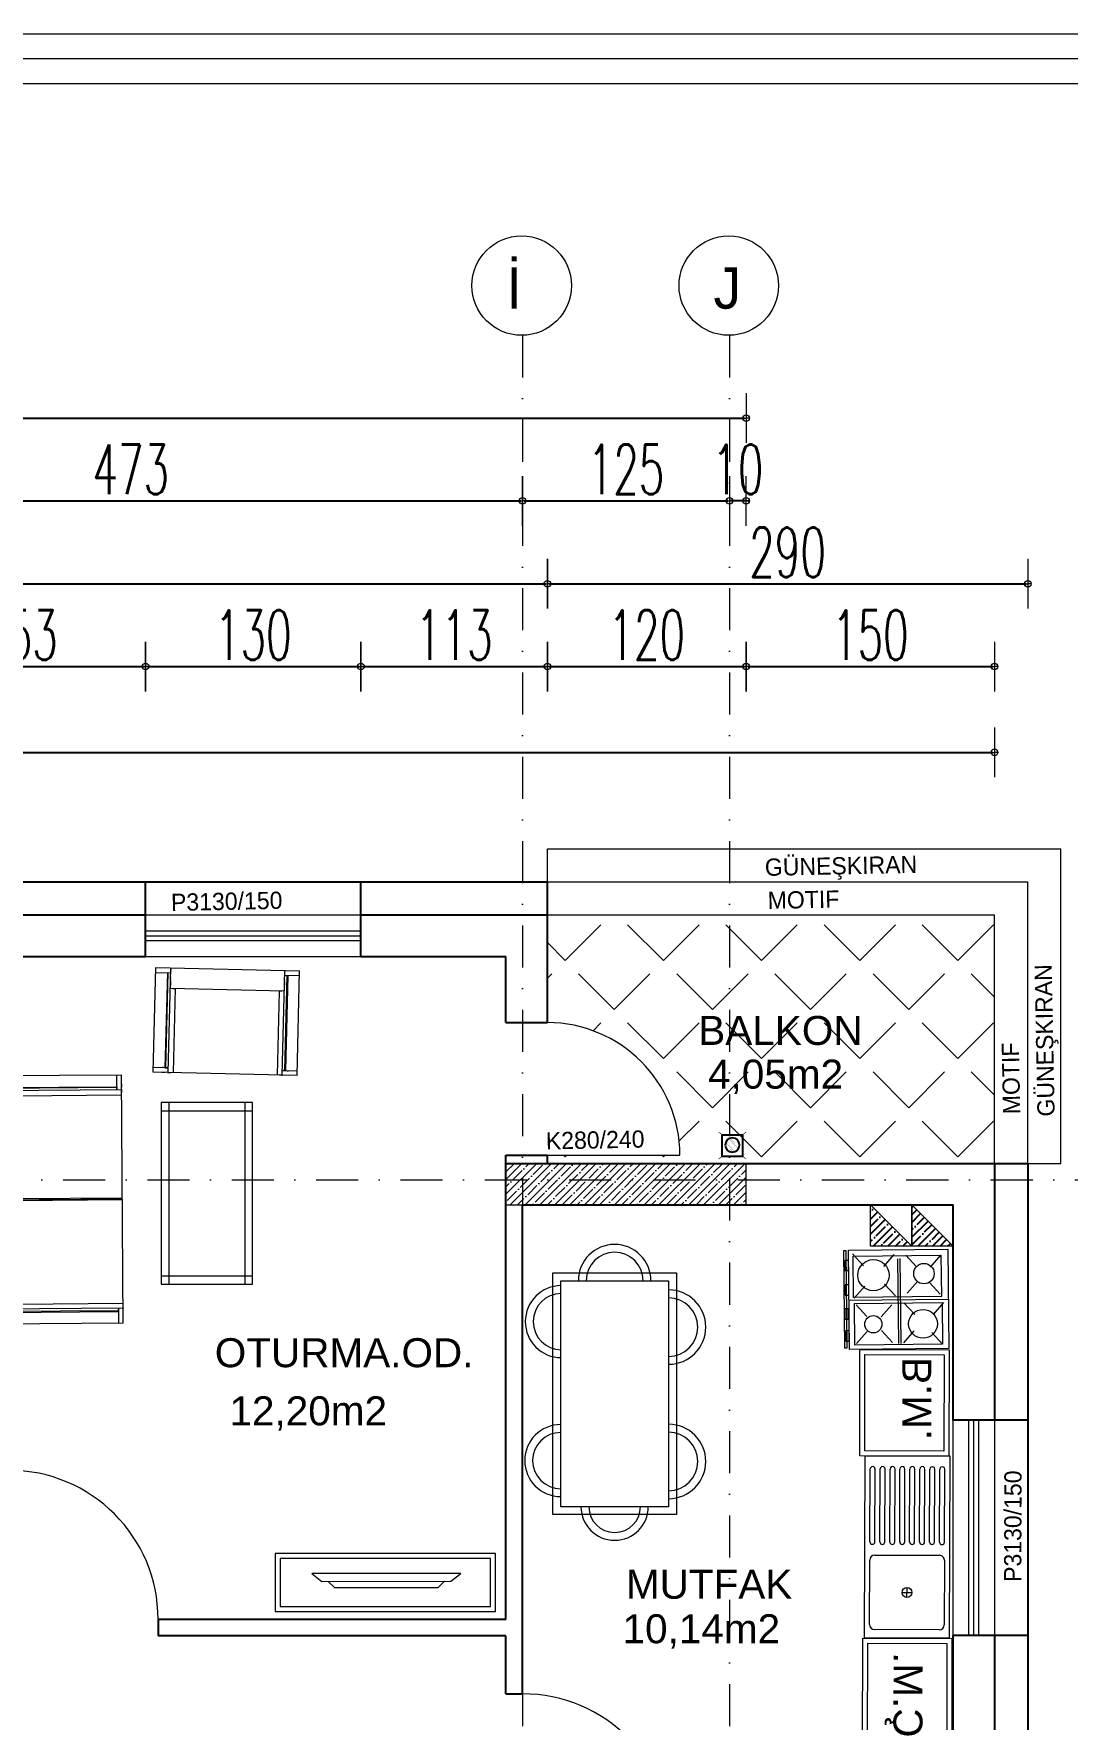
# Model space of a CAD drawing. Header units: millimetres. Extents: x -16104 to 67872, y -88009 to 12107.
# Drawn here: x 30625 to 31249, y 11089 to 12107 of the extents above; entities that cross this region are included whole.
import ezdxf

# ---------------------------------------------------------------- set-up
doc = ezdxf.new("R2010")
doc.units = ezdxf.units.MM
doc.linetypes.add('ACAD_ISO07W100', pattern=[3, 0, -3])
doc.linetypes.add('DASHDOTX2', pattern=[50.8, 25.4, -12.7, 0, -12.7])
doc.layers.get('0').update_dxf_attribs({"color": 241})
for name, color, linetype, lineweight in [('AKS', 1, 'ACAD_ISO07W100', 5), ('akslar', 144, 'Continuous', 20), ('baca', 46, 'Continuous', 5), ('bacas', 11, 'Continuous', 5), ('balkon', 6, 'Continuous', 5), ('c05', 32, 'Continuous', 13), ('duvar', 123, 'Continuous', 25), ('emsal&kolon', 1, 'Continuous', 5), ('kapı', 3, 'Continuous', 5), ('kolon', 1, 'Continuous', 5), ('OLCU', 54, 'Continuous', 13), ('pencere', 5, 'Continuous', 5), ('POZ', 36, 'Continuous', 18), ('tefriş', 30, 'Continuous', 5), ('ÖLÇÜ', 252, 'Continuous', 20)]:
    doc.layers.add(name, color=color, linetype=linetype, lineweight=lineweight)
doc.layers.add('tarama korıdor', color=33, linetype='Continuous')
doc.styles.add('DIM', font='Txttw.shx', dxfattribs={"width": 0.6})
doc.styles.add('M2', font='stylu.ttf', dxfattribs={"height": 10})
doc.dimstyles.new('50', dxfattribs={"dimscale": 0, "dimtxt": 30, "dimasz": 1, "dimexe": 0, "dimexo": 2, "dimgap": 4, "dimtad": 1, "dimdec": 0, "dimzin": 0, "dimdsep": 46, "dimtxsty": 'DIM', "dimblk1": 'DOT', "dimblk2": 'DOT', "dimsah": 1, "dimcen": 1.5, "dimdle": 3, "dimse1": 1, "dimse2": 1, "dimclrd": 256, "dimclre": 9, "dimclrt": 256, "dimadec": 0, "dimazin": 0, "dimtfac": 0.24, "dimtdec": 0, "dimtix": 1, "dimtmove": 2, "dimatfit": 3, "dimldrblk": 'DOT', "dimfxl": 0, "dimtolj": 1, "dimtzin": 15, "dimarcsym": 0})

# ---------------------------------------------------------------- blocks, each defined once
blk = doc.blocks.new('DOT')
for p, q in [((0, 15), (0, -15)), ((-2, 0), (0, 0)), ((2, 0), (0, 0))]:
    blk.add_line(p, q)
blk.add_circle((0, 0), 2)
blk = doc.blocks.new('*D2184')
at = {"layer": 'Defpoints', "color": 0, "transparency": 16777216}
for p in [(30822.4, 11725), (30692.4, 11675), (30822.4, 11675)]:
    blk.add_point(p, dxfattribs=at)
at = {"layer": 'OLCU', "lineweight": -2, "transparency": 16777216}
blk.add_line((30693.4, 11725), (30821.4, 11725), dxfattribs=at)
at = {"layer": 'OLCU', "lineweight": -2, "transparency": 16777216, "rotation": 180}
blk.add_blockref('DOT', (30692.4, 11725), dxfattribs=at)
at = {"layer": 'OLCU', "lineweight": -2, "transparency": 16777216}
blk.add_blockref('DOT', (30822.4, 11725), dxfattribs=at)
at = {"layer": 'OLCU', "transparency": 16777216, "insert": (30757.4, 11744), "char_height": 30, "attachment_point": 5, "style": 'DIM'}
blk.add_mtext('\\A1;130', dxfattribs=at)
blk = doc.blocks.new('*D2185')
at = {"layer": 'Defpoints', "color": 0, "transparency": 16777216}
for p in [(30934.9, 11725), (30822.4, 11675), (30934.9, 11675)]:
    blk.add_point(p, dxfattribs=at)
at = {"layer": 'OLCU', "lineweight": -2, "transparency": 16777216}
blk.add_line((30823.4, 11725), (30933.9, 11725), dxfattribs=at)
at = {"layer": 'OLCU', "lineweight": -2, "transparency": 16777216, "rotation": 180}
blk.add_blockref('DOT', (30822.4, 11725), dxfattribs=at)
at = {"layer": 'OLCU', "lineweight": -2, "transparency": 16777216}
blk.add_blockref('DOT', (30934.9, 11725), dxfattribs=at)
at = {"layer": 'OLCU', "transparency": 16777216, "insert": (30878.7, 11744), "char_height": 30, "attachment_point": 5, "style": 'DIM'}
blk.add_mtext('\\A1;113', dxfattribs=at)
blk = doc.blocks.new('*D2186')
at = {"layer": 'Defpoints', "color": 0, "transparency": 16777216}
for p in [(29124.9, 11775), (30934.9, 11775), (30934.9, 11740)]:
    blk.add_point(p, dxfattribs=at)
at = {"layer": 'OLCU', "lineweight": -2, "transparency": 16777216}
blk.add_line((29125.9, 11775), (30933.9, 11775), dxfattribs=at)
at = {"layer": 'OLCU', "lineweight": -2, "transparency": 16777216, "rotation": 180}
blk.add_blockref('DOT', (29124.9, 11775), dxfattribs=at)
at = {"layer": 'OLCU', "lineweight": -2, "transparency": 16777216}
blk.add_blockref('DOT', (30934.9, 11775), dxfattribs=at)
at = {"layer": 'OLCU', "transparency": 16777216, "insert": (30029.9, 11794), "char_height": 30, "attachment_point": 5, "style": 'DIM'}
blk.add_mtext('\\A1;1810', dxfattribs=at)
blk = doc.blocks.new('*D2193')
at = {"layer": 'Defpoints', "color": 0, "transparency": 16777216}
for p in [(30446.9, 11825), (30919.9, 11825), (30919.9, 11825)]:
    blk.add_point(p, dxfattribs=at)
at = {"layer": 'OLCU', "lineweight": -2, "transparency": 16777216}
blk.add_line((30447.9, 11825), (30918.9, 11825), dxfattribs=at)
at = {"layer": 'OLCU', "lineweight": -2, "transparency": 16777216, "rotation": 180}
blk.add_blockref('DOT', (30446.9, 11825), dxfattribs=at)
at = {"layer": 'OLCU', "lineweight": -2, "transparency": 16777216}
blk.add_blockref('DOT', (30919.9, 11825), dxfattribs=at)
at = {"layer": 'OLCU', "transparency": 16777216, "insert": (30683.4, 11844), "char_height": 30, "attachment_point": 5, "style": 'DIM'}
blk.add_mtext('\\A1;473', dxfattribs=at)
blk = doc.blocks.new('*D2194')
at = {"layer": 'Defpoints', "color": 0, "transparency": 16777216}
for p in [(30919.9, 11825), (31044.9, 11825), (31044.9, 11825)]:
    blk.add_point(p, dxfattribs=at)
at = {"layer": 'OLCU', "lineweight": -2, "transparency": 16777216}
blk.add_line((30920.9, 11825), (31043.9, 11825), dxfattribs=at)
at = {"layer": 'OLCU', "lineweight": -2, "transparency": 16777216, "rotation": 180}
blk.add_blockref('DOT', (30919.9, 11825), dxfattribs=at)
at = {"layer": 'OLCU', "lineweight": -2, "transparency": 16777216}
blk.add_blockref('DOT', (31044.9, 11825), dxfattribs=at)
at = {"layer": 'OLCU', "transparency": 16777216, "insert": (30982.4, 11844), "char_height": 30, "attachment_point": 5, "style": 'DIM'}
blk.add_mtext('\\A1;125', dxfattribs=at)
blk = doc.blocks.new('*D2195')
at = {"layer": 'Defpoints', "color": 0, "transparency": 16777216}
for p in [(31044.9, 11825), (31054.9, 11790), (31044.9, 10742.8)]:
    blk.add_point(p, dxfattribs=at)
at = {"layer": 'OLCU', "lineweight": -2, "transparency": 16777216}
for p, q in [((31043.9, 11825), (31042.9, 11825)), ((31054.9, 11825), (31044.9, 11825)), ((31055.9, 11825), (31056.9, 11825))]:
    blk.add_line(p, q, dxfattribs=at)
blk.add_blockref('DOT', (31044.9, 11825), dxfattribs=at)
at = {"layer": 'OLCU', "lineweight": -2, "transparency": 16777216, "rotation": 180}
blk.add_blockref('DOT', (31054.9, 11825), dxfattribs=at)
at = {"layer": 'OLCU', "transparency": 16777216, "insert": (31049.9, 11844), "char_height": 30, "attachment_point": 5, "style": 'DIM'}
blk.add_mtext('\\A1;10', dxfattribs=at)
blk = doc.blocks.new('*D2196')
at = {"layer": 'Defpoints', "color": 0, "transparency": 16777216}
for p in [(31054.9, 11875), (29004.9, 11840), (31054.9, 11840)]:
    blk.add_point(p, dxfattribs=at)
at = {"layer": 'OLCU', "lineweight": -2, "transparency": 16777216}
blk.add_line((29005.9, 11875), (31053.9, 11875), dxfattribs=at)
at = {"layer": 'OLCU', "lineweight": -2, "transparency": 16777216, "rotation": 180}
blk.add_blockref('DOT', (29004.9, 11875), dxfattribs=at)
at = {"layer": 'OLCU', "lineweight": -2, "transparency": 16777216}
blk.add_blockref('DOT', (31054.9, 11875), dxfattribs=at)
at = {"layer": 'OLCU', "transparency": 16777216, "insert": (30029.9, 11894), "char_height": 30, "attachment_point": 5, "style": 'DIM'}
blk.add_mtext('\\A1;2050', dxfattribs=at)
blk = doc.blocks.new('*D2248')
at = {"layer": 'Defpoints', "color": 0, "transparency": 16777216}
for p in [(30934.9, 11775), (31224.9, 11775), (31224.9, 11775)]:
    blk.add_point(p, dxfattribs=at)
at = {"layer": 'OLCU', "lineweight": -2, "transparency": 16777216}
blk.add_line((30935.9, 11775), (31223.9, 11775), dxfattribs=at)
at = {"layer": 'OLCU', "lineweight": -2, "transparency": 16777216, "rotation": 180}
blk.add_blockref('DOT', (30934.9, 11775), dxfattribs=at)
at = {"layer": 'OLCU', "lineweight": -2, "transparency": 16777216}
blk.add_blockref('DOT', (31224.9, 11775), dxfattribs=at)
at = {"layer": 'OLCU', "transparency": 16777216, "insert": (31079.9, 11794), "char_height": 30, "attachment_point": 5, "style": 'DIM'}
blk.add_mtext('\\A1;290', dxfattribs=at)
blk = doc.blocks.new('*D2249')
at = {"layer": 'Defpoints', "color": 0, "transparency": 16777216}
for p in [(30934.9, 11725), (31054.9, 11725), (31054.9, 11725)]:
    blk.add_point(p, dxfattribs=at)
at = {"layer": 'OLCU', "lineweight": -2, "transparency": 16777216}
blk.add_line((30935.9, 11725), (31053.9, 11725), dxfattribs=at)
at = {"layer": 'OLCU', "lineweight": -2, "transparency": 16777216, "rotation": 180}
blk.add_blockref('DOT', (30934.9, 11725), dxfattribs=at)
at = {"layer": 'OLCU', "lineweight": -2, "transparency": 16777216}
blk.add_blockref('DOT', (31054.9, 11725), dxfattribs=at)
at = {"layer": 'OLCU', "transparency": 16777216, "insert": (30994.9, 11744), "char_height": 30, "attachment_point": 5, "style": 'DIM'}
blk.add_mtext('\\A1;120', dxfattribs=at)
blk = doc.blocks.new('*D2251')
at = {"layer": 'Defpoints', "color": 0, "transparency": 16777216}
for p in [(30539.9, 11725), (30692.4, 11725), (30692.4, 11725)]:
    blk.add_point(p, dxfattribs=at)
at = {"layer": 'OLCU', "lineweight": -2, "transparency": 16777216}
blk.add_line((30540.9, 11725), (30691.4, 11725), dxfattribs=at)
at = {"layer": 'OLCU', "lineweight": -2, "transparency": 16777216, "rotation": 180}
blk.add_blockref('DOT', (30539.9, 11725), dxfattribs=at)
at = {"layer": 'OLCU', "lineweight": -2, "transparency": 16777216}
blk.add_blockref('DOT', (30692.4, 11725), dxfattribs=at)
at = {"layer": 'OLCU', "transparency": 16777216, "insert": (30616.2, 11744), "char_height": 30, "attachment_point": 5, "style": 'DIM'}
blk.add_mtext('\\A1;153', dxfattribs=at)
blk = doc.blocks.new('ocak')
at = {"layer": 'tefriş', "linetype": 'Continuous'}
for p, q in [((16296.7, -4660.2), (16356.7, -4660.2)), ((16296.7, -4720.2), (16296.7, -4660.2)), ((16327.1, -4660.2), (16327.1, -4720.2)), ((16356.7, -4660.2), (16356.7, -4720.2)), ((16300.3, -4664.4), (16325.2, -4664.4)), ((16300.3, -4717.4), (16300.3, -4664.4)), ((16307.5, -4670.9), (16300.3, -4664.4)), ((16316.6, -4671.6), (16323.8, -4665.1)), ((16325.2, -4664.4), (16325.2, -4717.4)), ((16336, -4669.4), (16328.8, -4663)), ((16328.8, -4664), (16354.1, -4664)), ((16328.8, -4717), (16328.8, -4664)), ((16346.9, -4670.5), (16354.1, -4664)), ((16354.1, -4664), (16354.1, -4717)), ((16300, -4685.7), (16307.2, -4679.2)), ((16323, -4685), (16315.8, -4678.5)), ((16328.8, -4687.1), (16336, -4680.6)), ((16353, -4687.5), (16345.8, -4681)), ((16302.1, -4689.3), (16353.4, -4689.3)), ((16302.1, -4690.7), (16353.4, -4690.7)), ((16306.8, -4699), (16299.6, -4692.6)), ((16317.3, -4698.7), (16324.5, -4692.2)), ((16337.1, -4700.9), (16329.9, -4694.3)), ((16345.4, -4700.9), (16352.7, -4694.3)), ((16298.9, -4717.8), (16306.1, -4711.3)), ((16325.6, -4717.1), (16318.4, -4710.6)), ((16329.6, -4716), (16336.8, -4709.5)), ((16353, -4716), (16345.8, -4709.5)), ((16356.7, -4720.2), (16296.7, -4720.2)), ((16297, -4721.7), (16297, -4723.2)), ((16355.5, -4721.7), (16297, -4721.7)), ((16325.2, -4717.4), (16300.3, -4717.4)), ((16308.9, -4720.3), (16302.8, -4720.3)), ((16302.8, -4720.3), (16302.8, -4722.5)), ((16308.9, -4722.5), (16308.9, -4720.3)), ((16317.6, -4720.3), (16317.6, -4722.5)), ((16323.8, -4720.3), (16317.6, -4720.3)), ((16323.8, -4722.5), (16323.8, -4720.3)), ((16354.1, -4717), (16328.8, -4717)), ((16338.2, -4720.6), (16332.1, -4720.6)), ((16332.1, -4720.6), (16332.1, -4722.8)), ((16338.2, -4722.8), (16338.2, -4720.6)), ((16345.4, -4720.3), (16345.4, -4722.5)), ((16351.5, -4720.3), (16345.4, -4720.3)), ((16351.5, -4722.5), (16351.5, -4720.3)), ((16355.5, -4723.2), (16355.5, -4721.7)), ((16297, -4723.2), (16355.5, -4723.2)), ((16302.8, -4722.5), (16308.9, -4722.5)), ((16317.6, -4722.5), (16323.8, -4722.5)), ((16332.1, -4722.8), (16338.2, -4722.8)), ((16345.4, -4722.5), (16351.5, -4722.5))]:
    blk.add_line(p, q, dxfattribs=at).dxf.unprotected_set("ltscale", 0)
for centre, radius in [((16311.3, -4674.8), 6.15), ((16341.6, -4675.7), 8.68), ((16311.9, -4705.3), 9.47), ((16341.5, -4705.7), 5.22)]:
    blk.add_circle(centre, radius, dxfattribs=at).dxf.unprotected_set("ltscale", 0)
blk = doc.blocks.new('öu')
at = {"layer": 'tefriş'}
for points in [[(2091, -468.9), (2091, -404.7), (2037.2, -404.7), (2037.2, -468.9)], [(2088, -465.9), (2088, -407.7), (2040.2, -407.7), (2040.2, -465.9)]]:
    blk.add_lwpolyline(points, close=True, dxfattribs=at)
at = {"layer": 'tefriş', "insert": (2047.9, -459.4), "char_height": 17.5, "width": 1076.841, "attachment_point": 9, "rotation": 270}
blk.add_mtext('{\\fArial|b0|i0|c162|p34;B.M.}', dxfattribs=at)
blk = doc.blocks.new('nb')
at = {"layer": 'tefriş'}
for points in [[(2093.6, -356.3), (2093.6, -292.1), (2039.8, -292.1), (2039.8, -356.3)], [(2090.6, -353.3), (2090.6, -295.1), (2042.8, -295.1), (2042.8, -353.3)]]:
    blk.add_lwpolyline(points, close=True, dxfattribs=at)
at = {"layer": 'tefriş', "insert": (2053, -348), "char_height": 17.5, "width": 1076.841, "attachment_point": 9, "rotation": 270}
blk.add_mtext('{\\fArial|b0|i0|c162|p34;Ç.M.}', dxfattribs=at)
blk = doc.blocks.new('new block')
at = {"layer": 'tefriş'}
for p, q in [((1269.9, 5670.3), (1379.9, 5670.3)), ((1269.9, 5619.3), (1269.9, 5670.3)), ((1379.9, 5670.3), (1379.9, 5619.3)), ((1274.9, 5625.3), (1274.9, 5664.3)), ((1277.9, 5667.3), (1316.9, 5667.3)), ((1319.9, 5664.3), (1319.9, 5625.3)), ((1327.9, 5667.3), (1371.9, 5667.3)), ((1327.9, 5664.3), (1371.9, 5664.3)), ((1327.9, 5661.3), (1371.9, 5661.3)), ((1327.9, 5658.3), (1371.9, 5658.3)), ((1327.9, 5655.3), (1371.9, 5655.3)), ((1327.9, 5652.3), (1371.9, 5652.3)), ((1327.9, 5649.3), (1371.9, 5649.3)), ((1294.4, 5644.8), (1300.4, 5644.8)), ((1297.4, 5647.8), (1297.4, 5641.8)), ((1327.9, 5646.3), (1371.9, 5646.3)), ((1327.9, 5643.3), (1371.9, 5643.3)), ((1327.9, 5640.3), (1371.9, 5640.3)), ((1327.9, 5637.3), (1371.9, 5637.3)), ((1327.9, 5634.3), (1371.9, 5634.3)), ((1327.9, 5631.3), (1371.9, 5631.3)), ((1327.9, 5628.3), (1371.9, 5628.3)), ((1379.9, 5619.3), (1269.9, 5619.3)), ((1316.9, 5622.3), (1277.9, 5622.3)), ((1327.9, 5625.3), (1371.9, 5625.3)), ((1327.9, 5622.3), (1371.9, 5622.3))]:
    blk.add_line(p, q, dxfattribs=at)
blk.add_circle((1297.4, 5644.8), 3, dxfattribs=at)
for centre, radius, start, end in [((1277.9, 5664.3), 3, 90, 180), ((1316.9, 5664.3), 3, 0, 90), ((1327.9, 5665.8), 1.5, 90, 270), ((1327.9, 5659.8), 1.5, 90, 270), ((1371.9, 5665.8), 1.5, 270, 90), ((1371.9, 5659.8), 1.5, 270, 90), ((1327.9, 5653.8), 1.5, 90, 270), ((1327.9, 5647.8), 1.5, 90, 270), ((1371.9, 5653.8), 1.5, 270, 90), ((1371.9, 5647.8), 1.5, 270, 90), ((1327.9, 5641.8), 1.5, 90, 270), ((1371.9, 5641.8), 1.5, 270, 90), ((1327.9, 5635.8), 1.5, 90, 270), ((1327.9, 5629.8), 1.5, 90, 270), ((1371.9, 5635.8), 1.5, 270, 90), ((1371.9, 5629.8), 1.5, 270, 90), ((1277.9, 5625.3), 3, 180, 270), ((1316.9, 5625.3), 3, 270, 0), ((1327.9, 5623.8), 1.5, 90, 270), ((1371.9, 5623.8), 1.5, 270, 90)]:
    blk.add_arc(centre, radius, start, end, dxfattribs=at)
blk = doc.blocks.new('NEWBLOCK4')
at = {"layer": 'bacas'}
for p, q in [((-0.851, 0.589), (-0.851, 2.087)), ((-0.093, 2.087), (-0.851, 2.087)), ((-0.821, 2.087), (-0.821, 1.997)), ((-0.121, 1.997), (-0.121, 2.087)), ((-0.093, 2.087), (-0.093, 0.589)), ((-0.093, 1.997), (-0.851, 1.997)), ((-0.841, 1.997), (-0.838, 1.997)), ((-0.833, 1.997), (-0.831, 1.997)), ((-0.821, 2.017), (-0.121, 2.017)), ((-0.121, 2.012), (-0.821, 2.012)), ((-0.796, 1.997), (-0.793, 1.997)), ((-0.788, 1.997), (-0.786, 1.997)), ((-0.781, 1.997), (-0.778, 1.997)), ((-0.773, 1.997), (-0.771, 1.997)), ((-0.768, 1.997), (-0.763, 1.997)), ((-0.761, 1.997), (-0.758, 1.997)), ((-0.756, 1.997), (-0.753, 1.997)), ((-0.751, 1.997), (-0.748, 1.997)), ((-0.746, 1.997), (-0.743, 1.997)), ((-0.741, 1.997), (-0.738, 1.997)), ((-0.736, 1.997), (-0.733, 1.997)), ((-0.731, 1.997), (-0.728, 1.997)), ((-0.726, 1.997), (-0.726, 0.679)), ((-0.726, 1.997), (-0.726, 1.994)), ((-0.726, 1.982), (-0.726, 1.967)), ((-0.726, 1.967), (-0.093, 1.967)), ((-0.121, 2.027), (-0.121, 2.034)), ((-0.121, 2.017), (-0.121, 2.002)), ((-0.121, 2.014), (-0.121, 2.012)), ((-0.093, 2.034), (-0.093, 2.014)), ((-0.093, 2.002), (-0.093, 1.982)), ((-0.093, 1.994), (-0.093, 1.997)), ((-0.851, 1.337), (-0.093, 1.337)), ((-0.093, 1.343), (-0.726, 1.343)), ((-0.093, 1.332), (-0.726, 1.332)), ((-0.093, 0.679), (-0.851, 0.679)), ((-0.841, 0.679), (-0.838, 0.679)), ((-0.833, 0.679), (-0.831, 0.679)), ((-0.821, 0.589), (-0.821, 0.679)), ((-0.121, 0.664), (-0.821, 0.664)), ((-0.821, 0.659), (-0.121, 0.659)), ((-0.796, 0.679), (-0.793, 0.679)), ((-0.788, 0.679), (-0.786, 0.679)), ((-0.781, 0.679), (-0.778, 0.679)), ((-0.773, 0.679), (-0.771, 0.679)), ((-0.768, 0.679), (-0.763, 0.679)), ((-0.761, 0.679), (-0.758, 0.679)), ((-0.756, 0.679), (-0.753, 0.679)), ((-0.751, 0.679), (-0.748, 0.679)), ((-0.746, 0.679), (-0.743, 0.679)), ((-0.741, 0.679), (-0.738, 0.679)), ((-0.736, 0.679), (-0.733, 0.679)), ((-0.731, 0.679), (-0.728, 0.679)), ((-0.726, 0.694), (-0.726, 0.709)), ((-0.726, 0.709), (-0.093, 0.709)), ((-0.726, 0.679), (-0.726, 0.682)), ((-0.121, 0.679), (-0.121, 0.589)), ((-0.121, 0.659), (-0.121, 0.674)), ((-0.121, 0.662), (-0.121, 0.664)), ((-0.121, 0.649), (-0.121, 0.642)), ((-0.093, 0.674), (-0.093, 0.694)), ((-0.093, 0.682), (-0.093, 0.679)), ((-0.093, 0.642), (-0.093, 0.662)), ((-0.093, 0.589), (-0.851, 0.589))]:
    blk.add_line(p, q, dxfattribs=at)
blk = doc.blocks.new('NEWBLOCK5')
at = {"layer": 'bacas'}
for p, q in [((1.47, -0.196), (0.373, -0.196)), ((0.373, -0.196), (0.373, -0.749)), ((0.423, -0.196), (0.423, -0.749)), ((1.42, -0.196), (1.42, -0.749)), ((1.47, -0.749), (1.47, -0.196)), ((0.373, -0.246), (1.47, -0.246)), ((1.47, -0.701), (0.373, -0.701)), ((0.373, -0.749), (1.47, -0.749))]:
    blk.add_line(p, q, dxfattribs=at)
blk = doc.blocks.new('tekli.')
at = {"layer": 'bacas'}
for p, q in [((43.4, 0), (-43.4, 0)), ((-43.4, 0), (-43.4, -63.2)), ((-38.2, 0), (-36.2, 0)), ((-34.9, 0), (-32.9, 0)), ((-34.2, 0), (-34.4, 0)), ((-34.4, 0), (-34.4, -63.2)), ((-31.4, -50.7), (-31.4, 0)), ((31.4, -50.7), (31.4, 0)), ((34.9, 0), (32.9, 0)), ((34.2, 0), (34.4, 0)), ((34.4, 0), (34.4, -63.2)), ((38.2, 0), (36.2, 0)), ((43.4, 0), (43.4, -63.2)), ((-34.4, -2.8), (-43.4, -2.8)), ((-37.4, -2.8), (-38.2, -2.8)), ((-36.4, -60.2), (-36.4, -2.8)), ((-36.4, -2.8), (-34.9, -2.8)), ((-36.2, -2.8), (-35.9, -2.8)), ((-35.9, -2.8), (-35.9, -60.2)), ((34.4, -2.8), (43.4, -2.8)), ((36.4, -2.8), (34.9, -2.8)), ((35.9, -2.8), (35.9, -60.2)), ((36.2, -2.8), (35.9, -2.8)), ((36.4, -60.2), (36.4, -2.8)), ((37.4, -2.8), (38.2, -2.8)), ((34.4, -50.7), (-34.4, -50.7)), ((-34.4, -50.7), (-34.2, -50.7)), ((-32.9, -50.7), (-31.4, -50.7)), ((32.9, -50.7), (31.4, -50.7)), ((34.4, -50.7), (34.2, -50.7)), ((-43.4, -60.2), (-34.4, -60.2)), ((-34.4, -51.2), (-34.4, -50.9)), ((-34.4, -51.7), (-34.4, -51.4)), ((-34.4, -52.2), (-34.4, -51.9)), ((-34.4, -52.7), (-34.4, -52.4)), ((-34.4, -53.2), (-34.4, -52.9)), ((-34.4, -53.7), (-34.4, -53.4)), ((-34.4, -54.2), (-34.4, -53.9)), ((-34.4, -54.9), (-34.4, -54.4)), ((-34.4, -55.4), (-34.4, -55.2)), ((-34.4, -56.2), (-34.4, -55.9)), ((-34.4, -56.9), (-34.4, -56.7)), ((-34.4, -57.7), (-34.4, -57.4)), ((34.4, -51.2), (34.4, -50.9)), ((34.4, -51.7), (34.4, -51.4)), ((34.4, -52.2), (34.4, -51.9)), ((34.4, -52.7), (34.4, -52.4)), ((34.4, -53.2), (34.4, -52.9)), ((34.4, -53.7), (34.4, -53.4)), ((34.4, -54.2), (34.4, -53.9)), ((34.4, -54.9), (34.4, -54.4)), ((34.4, -55.4), (34.4, -55.2)), ((34.4, -56.2), (34.4, -55.9)), ((34.4, -56.9), (34.4, -56.7)), ((34.4, -57.7), (34.4, -57.4)), ((43.4, -60.2), (34.4, -60.2)), ((-43.4, -63.2), (43.4, -63.2)), ((-34.4, -61.4), (-34.4, -61.2)), ((-34.4, -62.2), (-34.4, -61.9)), ((34.4, -61.4), (34.4, -61.2)), ((34.4, -62.2), (34.4, -61.9))]:
    blk.add_line(p, q, dxfattribs=at)
blk = doc.blocks.new('DFG')
at = {"layer": 'tefriş'}
for points in [[(38169.2, -3228.8), (38169.1, -3095.8), (38204.1, -3095.8), (38204.2, -3228.8)], [(38172.2, -3225.8), (38172.1, -3098.8), (38201.1, -3098.8), (38201.2, -3225.8)], [(38187.3, -3200.7), (38187.3, -3122.7), (38192, -3116.7), (38192, -3206.7)]]:
    blk.add_lwpolyline(points, close=True, dxfattribs=at)
blk.add_lwpolyline([(38187.3, -3126.6), (38183.4, -3130.6), (38183.4, -3192.9), (38187.3, -3196.8)], dxfattribs=at)
blk = doc.blocks.new('rb')
at = {"layer": 'tefriş'}
for points in [[(1548.4, 487.07), (1595.5, 487.07), (1595.5, 394.92), (1548.4, 394.92)], [(1551.4, 484.07), (1592.5, 484.07), (1592.5, 397.92), (1551.4, 397.92)]]:
    blk.add_lwpolyline(points, close=True, dxfattribs=at)
for centre, radius, start, end in [((1571.95, 484.07), 12.83, 0, 180), ((1571.95, 484.07), 9.83, 0, 180), ((1551.4, 466.84), 14.18, 90, 270), ((1551.4, 466.84), 11.18, 90, 270), ((1592.5, 466.49), 13.72, 270, 90), ((1592.5, 466.49), 10.72, 270, 90), ((1551.4, 415.62), 14.18, 90, 270), ((1551.4, 415.62), 11.18, 90, 270), ((1592.29, 413.54), 13.72, 270, 90), ((1592.29, 413.54), 10.72, 270, 90), ((1571.95, 397.92), 13.83, 180, 0), ((1571.95, 397.92), 10.83, 180, 0)]:
    blk.add_arc(centre, radius, start, end, dxfattribs=at)
blk = doc.blocks.new('*D2283')
at = {"layer": 'Defpoints', "color": 0, "transparency": 16777216}
for p in [(28854.9, 11673.2), (31204.9, 11673.2), (31204.9, 11673.2)]:
    blk.add_point(p, dxfattribs=at)
at = {"layer": 'OLCU', "lineweight": -2, "transparency": 16777216}
blk.add_line((28855.9, 11673.2), (31203.9, 11673.2), dxfattribs=at)
at = {"layer": 'OLCU', "lineweight": -2, "transparency": 16777216, "rotation": 180}
blk.add_blockref('DOT', (28854.9, 11673.2), dxfattribs=at)
at = {"layer": 'OLCU', "lineweight": -2, "transparency": 16777216}
blk.add_blockref('DOT', (31204.9, 11673.2), dxfattribs=at)
at = {"layer": 'OLCU', "transparency": 16777216, "insert": (30029.9, 11692.2), "char_height": 30, "attachment_point": 5, "style": 'DIM'}
blk.add_mtext('\\A1;2350', dxfattribs=at)
blk = doc.blocks.new('*D2289')
at = {"layer": 'Defpoints', "color": 0, "transparency": 16777216}
for p in [(31054.9, 11725), (31204.9, 11725), (31204.9, 11725)]:
    blk.add_point(p, dxfattribs=at)
at = {"layer": 'OLCU', "lineweight": -2, "transparency": 16777216}
blk.add_line((31055.9, 11725), (31203.9, 11725), dxfattribs=at)
at = {"layer": 'OLCU', "lineweight": -2, "transparency": 16777216, "rotation": 180}
blk.add_blockref('DOT', (31054.9, 11725), dxfattribs=at)
at = {"layer": 'OLCU', "lineweight": -2, "transparency": 16777216}
blk.add_blockref('DOT', (31204.9, 11725), dxfattribs=at)
at = {"layer": 'OLCU', "transparency": 16777216, "insert": (31129.9, 11744), "char_height": 30, "attachment_point": 5, "style": 'DIM'}
blk.add_mtext('\\A1;150', dxfattribs=at)
blk = doc.blocks.new('A$C412C2498')
at = {"color": 5, "const_width": 0.6}
for points in [[(3.6, 24.3), (0.2, 27)], [(23.8, 24.3), (27.3, 27)], [(3.6, 3), (0.2, 0.2)], [(23.8, 3), (27.3, 0.2)]]:
    blk.add_lwpolyline(points, dxfattribs=at)
at = {"color": 5}
blk.add_lwpolyline([(23.8, 24.3), (3.6, 24.3), (3.6, 3), (23.8, 3)], close=True, dxfattribs=at)
at = {"const_width": 0.1}
for points in [[(6.7, 12.2), (14.6, 20.2)], [(6.8, 14.5), (12.4, 20.1)], [(7.1, 10.4), (16.4, 19.7)], [(7.9, 9.1), (17.8, 19)], [(8.8, 8), (18.9, 18.1)], [(10, 7.1), (19.8, 16.9)], [(11.3, 6.4), (20.4, 15.6)], [(13, 6), (20.8, 13.8)], [(14.8, 6.1), (20.8, 12.1)], [(17.4, 7), (19.8, 9.4)]]:
    blk.add_lwpolyline(points, dxfattribs=at)
blk.add_circle((13.7, 13.1), 7.12)
blk = doc.blocks.new('A$C5E2C1EC0')
at = {"xscale": 0.6105719971092185, "yscale": 0.6105719971092185, "zscale": 0.6105719971092185}
blk.add_blockref('A$C412C2498', (0, 0), dxfattribs=at)

msp = doc.modelspace()

# ---------------------------------------------------------------- hatches: boundary and pattern name
at = {"layer": 'duvar'}
h = msp.add_hatch(dxfattribs=at)
h.set_pattern_fill('ANSI35,_O', color=256)
h.set_pattern_definition([(45, (0, 0), (-4.490128, 4.490128), []), (45, (4.49, 0), (-4.490128, 4.490128), [7.9375, -1.5875, 0, -1.5875])])
h.paths.add_polyline_path([(31129.9, 11400), (31129.9, 11375), (31154.9, 11375)])
h.paths.add_polyline_path([(31154.9, 11400), (31154.9, 11375), (31179.9, 11375)])
at = {"layer": 'kolon'}
h = msp.add_hatch(dxfattribs=at)
h.set_pattern_fill('ANSI35,_O', color=256)
h.set_pattern_definition([(45, (18012.7763, 0), (-4.490128, 4.490128), []), (45, (18017.2665, 0), (-4.490128, 4.490128), [7.9375, -1.5875, 0, -1.5875])])
h.paths.add_polyline_path([(31054.9, 11425), (31044.9, 11425), (31044.9, 11415), (31054.9, 11415)])
h.paths.add_polyline_path([(31054.9, 11415), (31044.9, 11415), (31044.9, 11400), (31054.9, 11400)])
h.paths.add_polyline_path([(31044.9, 11400), (31044.9, 11415), (30919.9, 11415), (30919.9, 11400)])
h.paths.add_polyline_path([(31044.9, 11415), (31044.9, 11425), (30919.9, 11425), (30919.9, 11415)])
h.paths.add_polyline_path([(30909.9, 11415), (30919.9, 11415), (30919.9, 11425), (30909.9, 11425)])
h.paths.add_polyline_path([(30909.9, 11400), (30919.9, 11400), (30919.9, 11415), (30909.9, 11415)])
at = {"layer": 'ÖLÇÜ'}
h = msp.add_hatch(dxfattribs=at)
h.set_pattern_fill('ANGLE,_O', color=256, scale=6, angle=45)
h.set_pattern_definition([(45, (14409.383, 17059.605), (-29.63485, 29.63485), [30.48, -11.43]), (135, (14409.383, 17059.605), (-29.63485, -29.63485), [30.48, -11.43])])
h.paths.add_polyline_path([(31204.9, 11575), (31044.9, 11575), (31044.9, 11425), (31054.9, 11425), (31204.9, 11425)])
h.paths.add_polyline_path([(31044.9, 11575), (30934.9, 11575), (30934.9, 11510, -0.414214), (31014.9, 11430), (30934.9, 11430), (30934.9, 11425), (31044.9, 11425)])
h.paths.add_polyline_path([(31027.5, 11492.3), (31116.2, 11492.3), (31116.2, 11462.5), (31027.5, 11462.5)], flags=9)
h.paths.add_polyline_path([(31025.4, 11518.7), (31129.5, 11518.7), (31129.5, 11491.9), (31025.4, 11491.9)], flags=9)

# ---------------------------------------------------------------- linework, layer by layer
at = {"layer": 'AKS', "linetype": 'ByBlock'}
for centre in [(30919.4, 11955), (31044.4, 11955)]:
    msp.add_circle(centre, 30, dxfattribs=at)
at = {"layer": 'akslar', "linetype": 'DASHDOTX2'}
for p, q in [((30919.9, 11925), (30919.9, 9115.5)), ((31044.9, 11925), (31044.9, 9115.5)), ((28504.8, 11415), (31554.8, 11415))]:
    msp.add_line(p, q, dxfattribs=at)
at = {"layer": 'baca'}
for points in [[(31129.9, 11400), (31154.9, 11400), (31154.9, 11375), (31129.9, 11375), (31129.9, 11400), (31154.9, 11375)], [(31154.9, 11400), (31179.9, 11400), (31179.9, 11375), (31154.9, 11375), (31154.9, 11400), (31179.9, 11375)]]:
    msp.add_lwpolyline(points, dxfattribs=at)
at = {"layer": 'balkon'}
for p, q in [((30934.9, 11615), (31244.9, 11615)), ((30934.9, 11595), (30934.9, 11615)), ((31244.9, 11425), (31244.9, 11615)), ((30934.9, 11595), (31224.9, 11595)), ((31224.9, 11425), (31224.9, 11595)), ((30934.9, 11575), (31204.9, 11575)), ((31204.9, 11425), (31204.9, 11575)), ((31224.9, 11425), (31244.9, 11425))]:
    msp.add_line(p, q, dxfattribs=at)
at = {"layer": 'c05'}
for points in [[(31845.5, 8939.6), (31845.5, 8729.3), (28315.2, 8729.3), (28315.2, 12107.1), (31845.5, 12107.1), (31845.5, 10251)], [(31830.5, 8939.6), (31830.5, 8744.3), (28330.2, 8744.3), (28330.2, 12092.1), (31830.5, 12092.1), (31830.5, 10251)], [(31815.5, 8939.6), (31815.5, 8759.3), (28345.2, 8759.3), (28345.2, 12077.1), (31815.5, 12077.1), (31815.5, 10251)]]:
    msp.add_lwpolyline(points, dxfattribs=at)
at = {"layer": 'duvar'}
for p, q in [((29237.4, 11595), (30822.4, 11595)), ((30539.9, 11595), (30692.4, 11595)), ((30692.4, 11550), (30692.4, 11595)), ((30822.4, 11595), (30934.9, 11595)), ((30822.4, 11550), (30822.4, 11595)), ((30934.9, 11575), (30934.9, 11595)), ((30539.9, 11575), (30692.4, 11575)), ((30822.4, 11575), (30934.9, 11575)), ((30934.9, 11510), (30934.9, 11575)), ((30604.9, 11550), (30692.4, 11550)), ((30822.4, 11550), (30909.9, 11550)), ((30909.9, 11510), (30909.9, 11550)), ((30909.9, 11510), (30909.9, 11549)), ((30909.9, 11510), (30934.9, 11510)), ((30909.9, 11149.7), (30909.9, 11430)), ((30909.9, 11149.7), (30909.9, 11430)), ((30909.9, 11430), (30934.9, 11430)), ((30934.9, 11425), (30934.9, 11430)), ((30909.9, 11425), (30934.9, 11425)), ((30934.9, 11425), (31204.9, 11425)), ((31204.9, 11425), (31204.9, 11269.9)), ((31204.9, 11425), (31224.9, 11425)), ((31224.9, 11425), (31224.9, 11269.9)), ((30919.9, 11400), (31179.9, 11400)), ((30919.9, 11104.7), (30919.9, 11400)), ((31179.9, 11269.9), (31179.9, 11400)), ((31224.9, 11269.9), (31179.9, 11269.9)), ((31224.9, 11269.9), (31224.9, 11139.9)), ((30909.9, 11149.7), (30699.9, 11149.7)), ((30699.9, 11149.7), (30699.9, 11139.7)), ((30909.9, 11139.7), (30699.9, 11139.7)), ((30909.9, 11129.7), (30909.9, 11139.7)), ((30909.9, 11104.7), (30909.9, 11139.7)), ((30909.9, 11129.7), (30909.9, 11139.7)), ((31179.9, 11009.7), (31179.9, 11139.9)), ((31224.9, 11139.9), (31179.9, 11139.9)), ((31204.9, 11139.9), (31204.9, 10984.7)), ((31224.9, 11139.9), (31224.9, 10984.7)), ((30909.9, 11104.7), (30919.9, 11104.7))]:
    msp.add_line(p, q, dxfattribs=at)
at = {"layer": 'emsal&kolon'}
msp.add_lwpolyline([(30909.9, 11425), (30909.9, 11400), (31054.9, 11400), (31054.9, 11425), (30909.9, 11425)], dxfattribs=at)
at = {"layer": 'kapı'}
msp.add_line((30934.9, 11430), (31014.9, 11430), dxfattribs=at)
for centre, radius in [((30934.9, 11430), 80), ((30609.9, 11149.7), 90), ((30919.9, 11014.7), 90)]:
    msp.add_arc(centre, radius, 0, 90, dxfattribs=at)
at = {"layer": 'pencere'}
for p, q in [((30692.4, 11575), (30822.4, 11575)), ((30692.4, 11575), (30822.4, 11575)), ((30692.4, 11565.5), (30822.4, 11565.5)), ((30692.4, 11562.5), (30822.4, 11562.5)), ((30692.4, 11559.5), (30822.4, 11559.5)), ((30692.4, 11550), (30822.4, 11550)), ((31179.9, 11139.9), (31179.9, 11269.9)), ((31189.4, 11139.9), (31189.4, 11269.9)), ((31192.4, 11139.9), (31192.4, 11269.9)), ((31195.4, 11139.9), (31195.4, 11269.9)), ((31204.9, 11269.9), (31204.9, 11139.9))]:
    msp.add_line(p, q, dxfattribs=at)

# ---------------------------------------------------------------- block references
at = {"ltscale": 50, "xscale": -1, "rotation": 180}
msp.add_blockref('A$C5E2C1EC0', (31038.2, 11444.1), dxfattribs=at)
at = {"layer": 'pencere', "xscale": 1.583999999998923, "yscale": 1.583999999998923, "zscale": 1.583999999998923, "rotation": 180}
msp.add_blockref('rb', (33465.5, 11984.5), dxfattribs=at)
at = {"layer": 'pencere', "xscale": -1}
for name, p, rotation in [('öu', (33214.9, 11715.6), 359.9547240069688), ('nb', (29084.9, 10785.5), 179.8998813757557)]:
    msp.add_blockref(name, p, dxfattribs=dict(at, rotation=rotation))
at = {"layer": 'tarama korıdor', "xscale": -1, "rotation": 270.0586309656334}
msp.add_blockref('DFG', (34038.5, -27011.4), dxfattribs=at)
at = {"layer": 'tefriş', "xscale": -1, "rotation": 178.5803692732831}
msp.add_blockref('tekli.', (30740.4, 11479.1), dxfattribs=at)
at = {"layer": 'tefriş', "yscale": 100, "zscale": 100}
for name, p, xscale, rotation in [('NEWBLOCK4', (30686.7, 11537.3), -99.99999999999491, 180.4047079229011), ('NEWBLOCK5', (30682.1, 11314.8), 100, 90)]:
    msp.add_blockref(name, p, dxfattribs=dict(at, xscale=xscale, rotation=rotation))
at = {"layer": 'tefriş'}
for name, p, rotation in [('ocak', (35654, 27721.1), 270.6419649689023), ('new block', (36792.1, 9848.2), 89.7934934336595)]:
    msp.add_blockref(name, p, dxfattribs=dict(at, rotation=rotation))

# ---------------------------------------------------------------- texts
at = {"layer": 'AKS', "char_height": 25, "width": 35.659, "attachment_point": 1}
for s, insert in [('{\\fComic Sans MS|b0|i0|c162|p66;İ}', (30910.2, 11966.1)), ('J', (31035.2, 11966.1))]:
    msp.add_mtext(s, dxfattribs=dict(at, insert=insert))
at = {"layer": 'emsal&kolon', "char_height": 17.5, "width": 1076.841}
for s, insert, attachment_point in [('{\\fArial|b0|i0|c162|p34;BALKON}', (31125.2, 11496.3), 9), ('{\\fArial|b0|i0|c162|p34;4,05m2}', (31031.9, 11466.9), 7), ('{\\fArial|b0|i0|c162|p34;OTURMA.OD.}', (30890.3, 11301.7), 9), ('{\\fArial|b0|i0|c162|p34;12,20m2}', (30743, 11263.6), 7), ('{\\fArial|b0|i0|c162|p34;MUTFAK}', (31082.8, 11161.9), 9), ('{\\fArial|b0|i0|c162|p34;10,14m2}', (30980.3, 11132), 7)]:
    msp.add_mtext(s, dxfattribs=dict(at, insert=insert, attachment_point=attachment_point))
at = {"layer": 'POZ', "style": 'M2', "flags": 4}
for tag, p, rotation in [('GÜNEŞKIRAN', (31066.3, 11598.6), 1.1392), ('P3130/150', (30707.8, 11577.4), 1.1392), ('MOTIF', (31068, 11578.6), 1.1392), ('GÜNEŞKIRAN', (31241.2, 11453.4), 91.1392), ('MOTIF', (31220.4, 11454.8), 91.1392), ('K280/240', (30934.1, 11433.4), 1.1392), ('P3130/150', (31221, 11172.3), 89.836)]:
    msp.add_attdef(tag, p, 'K1 80/210', height=10.4, rotation=rotation, dxfattribs=at)

# ---------------------------------------------------------------- dimensions: what is measured, and where the dimension line sits
at = {"layer": 'OLCU'}
for base, p1, p2, picture, middle in [((31054.9, 11875), (29004.9, 11840), (31054.9, 11840), '*D2196', (30029.9, 11894)), ((30919.9, 11825), (30446.9, 11825), (30919.9, 11825), '*D2193', (30683.4, 11844)), ((31044.9, 11825), (30919.9, 11825), (31044.9, 11825), '*D2194', (30982.4, 11844)), ((31044.9, 11825), (31054.9, 11790), (31044.9, 10742.8), '*D2195', (31049.9, 11844)), ((30934.9, 11775), (29124.9, 11775), (30934.9, 11740), '*D2186', (30029.9, 11794)), ((31224.9, 11775), (30934.9, 11775), (31224.9, 11775), '*D2248', (31079.9, 11794)), ((30692.427507, 11725.0446397), (30539.927507, 11725.0446397), (30692.427507, 11725.0446397), '*D2251', (30616.177507, 11744.0446397)), ((30822.4, 11725), (30692.4, 11675), (30822.4, 11675), '*D2184', (30757.4, 11744)), ((30934.927507, 11725.0446397), (30822.427507, 11675.0446397), (30934.927507, 11675.0446397), '*D2185', (30878.677507, 11744.0446397)), ((31054.9, 11725), (30934.9, 11725), (31054.9, 11725), '*D2249', (30994.9, 11744)), ((31204.9, 11725), (31054.9, 11725), (31204.9, 11725), '*D2289', (31129.9, 11744)), ((31204.9, 11673.2), (28854.9, 11673.2), (31204.9, 11673.2), '*D2283', (30029.9, 11692.2))]:
    dim = msp.add_linear_dim(base=base, p1=p1, p2=p2, dimstyle='50', override={"dimscale": 1}, dxfattribs=at)
    dim.commit()
    dim.dimension.update_dxf_attribs({"geometry": picture, "text_midpoint": middle})

doc.saveas('drawing.dxf')
